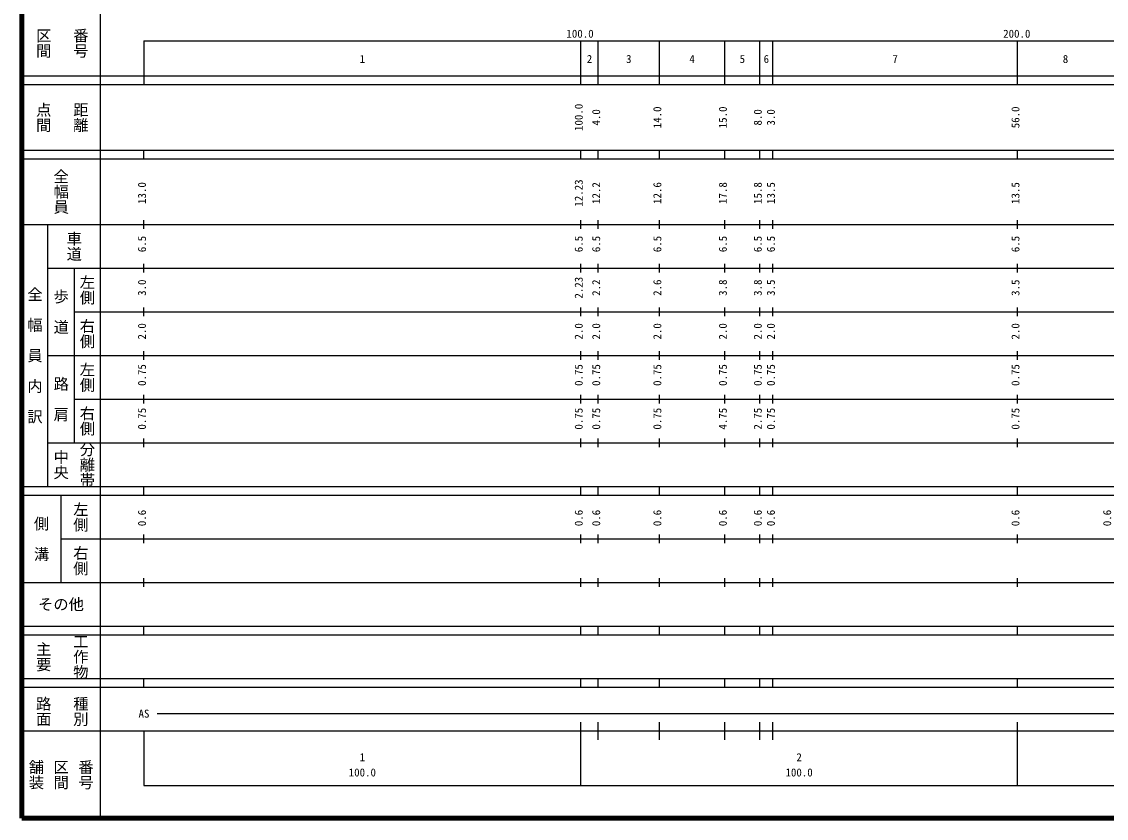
# Model space of a CAD drawing. Units: millimetres on the paper, enlarged 1000 times. Extents: x 40000 to 680000, y 20000 to 380000.
# Drawn here: x 40000 to 288342, y 20000 to 202409 of the extents above; entities that cross this region are included whole.
import ezdxf
from ezdxf.enums import TextEntityAlignment as Align

# ---------------------------------------------------------------- set-up
doc = ezdxf.new("R2010")
doc.units = ezdxf.units.MM
doc.header["$LTSCALE"] = 1000
doc.layers.add('M-TTL', color=2, linetype='Continuous', lineweight=140)
doc.layers.add('M-TTL-BAND', color=7, linetype='Continuous', lineweight=25)
doc.styles.add('@ＭＳ ゴシック', font='')
doc.styles.add('ＭＳ ゴシック', font='')
doc.styles.get('@ＭＳ ゴシック').set_extended_font_data('@MS Gothic')
doc.styles.get('ＭＳ ゴシック').set_extended_font_data('MS Gothic')

msp = doc.modelspace()

# ---------------------------------------------------------------- linework, layer by layer
at = {"layer": 'M-TTL'}
for p, q in [((40000, 380000), (40000, 20000)), ((40000, 20000), (680000, 20000))]:
    msp.add_line(p, q, dxfattribs=at)
at = {"layer": 'M-TTL-BAND'}
for p, q in [((58000, 370000), (58000, 20000)), ((68000, 198000), (579000, 198000)), ((68000, 198000), (68000, 188000)), ((168000, 188000), (168000, 198000)), ((172000, 188000), (172000, 198000)), ((186000, 188000), (186000, 198000)), ((201000, 188000), (201000, 198000)), ((209000, 188000), (209000, 198000)), ((212000, 188000), (212000, 198000)), ((268000, 188000), (268000, 198000)), ((40000, 190000), (579000, 190000)), ((40000, 188000), (579000, 188000)), ((40000, 173000), (579000, 173000)), ((68000, 171000), (68000, 173000)), ((168000, 171000), (168000, 173000)), ((172000, 171000), (172000, 173000)), ((186000, 171000), (186000, 173000)), ((201000, 171000), (201000, 173000)), ((209000, 171000), (209000, 173000)), ((212000, 171000), (212000, 173000)), ((268000, 171000), (268000, 173000)), ((40000, 171000), (579000, 171000)), ((68000, 155000), (68000, 157000)), ((168000, 155000), (168000, 157000)), ((172000, 155000), (172000, 157000)), ((186000, 155000), (186000, 157000)), ((201000, 155000), (201000, 157000)), ((209000, 155000), (209000, 157000)), ((212000, 155000), (212000, 157000)), ((268000, 155000), (268000, 157000)), ((40000, 156000), (579000, 156000)), ((46000, 96000), (46000, 156000)), ((68000, 145000), (68000, 147000)), ((168000, 145000), (168000, 147000)), ((172000, 145000), (172000, 147000)), ((186000, 145000), (186000, 147000)), ((201000, 145000), (201000, 147000)), ((209000, 145000), (209000, 147000)), ((212000, 145000), (212000, 147000)), ((268000, 145000), (268000, 147000)), ((46000, 146000), (579000, 146000)), ((52000, 146000), (52000, 106000)), ((68000, 135000), (68000, 137000)), ((168000, 135000), (168000, 137000)), ((172000, 135000), (172000, 137000)), ((186000, 135000), (186000, 137000)), ((201000, 135000), (201000, 137000)), ((209000, 135000), (209000, 137000)), ((212000, 135000), (212000, 137000)), ((268000, 135000), (268000, 137000)), ((52000, 136000), (579000, 136000)), ((68000, 125000), (68000, 127000)), ((168000, 125000), (168000, 127000)), ((172000, 125000), (172000, 127000)), ((186000, 125000), (186000, 127000)), ((201000, 125000), (201000, 127000)), ((209000, 125000), (209000, 127000)), ((212000, 125000), (212000, 127000)), ((268000, 125000), (268000, 127000)), ((46000, 126000), (579000, 126000)), ((68000, 115000), (68000, 117000)), ((168000, 115000), (168000, 117000)), ((172000, 115000), (172000, 117000)), ((186000, 115000), (186000, 117000)), ((201000, 115000), (201000, 117000)), ((209000, 115000), (209000, 117000)), ((212000, 115000), (212000, 117000)), ((268000, 115000), (268000, 117000)), ((52000, 116000), (579000, 116000)), ((68000, 105000), (68000, 107000)), ((168000, 105000), (168000, 107000)), ((172000, 105000), (172000, 107000)), ((186000, 105000), (186000, 107000)), ((201000, 105000), (201000, 107000)), ((209000, 105000), (209000, 107000)), ((212000, 105000), (212000, 107000)), ((268000, 105000), (268000, 107000)), ((46000, 106000), (579000, 106000)), ((40000, 96000), (579000, 96000)), ((68000, 94000), (68000, 96000)), ((168000, 94000), (168000, 96000)), ((172000, 94000), (172000, 96000)), ((186000, 94000), (186000, 96000)), ((201000, 94000), (201000, 96000)), ((209000, 94000), (209000, 96000)), ((212000, 94000), (212000, 96000)), ((268000, 94000), (268000, 96000)), ((40000, 94000), (579000, 94000)), ((49000, 94000), (49000, 74000)), ((68000, 83000), (68000, 85000)), ((168000, 83000), (168000, 85000)), ((172000, 83000), (172000, 85000)), ((186000, 83000), (186000, 85000)), ((201000, 83000), (201000, 85000)), ((209000, 83000), (209000, 85000)), ((212000, 83000), (212000, 85000)), ((268000, 83000), (268000, 85000)), ((49000, 84000), (579000, 84000)), ((68000, 73000), (68000, 75000)), ((168000, 73000), (168000, 75000)), ((172000, 73000), (172000, 75000)), ((186000, 73000), (186000, 75000)), ((201000, 73000), (201000, 75000)), ((209000, 73000), (209000, 75000)), ((212000, 73000), (212000, 75000)), ((268000, 73000), (268000, 75000)), ((40000, 74000), (579000, 74000)), ((40000, 64000), (579000, 64000)), ((68000, 62000), (68000, 64000)), ((168000, 62000), (168000, 64000)), ((172000, 62000), (172000, 64000)), ((186000, 62000), (186000, 64000)), ((201000, 62000), (201000, 64000)), ((209000, 62000), (209000, 64000)), ((212000, 62000), (212000, 64000)), ((268000, 62000), (268000, 64000)), ((40000, 62000), (579000, 62000)), ((40000, 52000), (579000, 52000)), ((40000, 50000), (579000, 50000)), ((68000, 50000), (68000, 52000)), ((168000, 50000), (168000, 52000)), ((172000, 50000), (172000, 52000)), ((186000, 50000), (186000, 52000)), ((201000, 50000), (201000, 52000)), ((209000, 50000), (209000, 52000)), ((212000, 50000), (212000, 52000)), ((268000, 50000), (268000, 52000)), ((71000, 44000), (565000, 44000)), ((40000, 40000), (579000, 40000)), ((68000, 40000), (68000, 27500)), ((168000, 27500), (168000, 42000)), ((172000, 38000), (172000, 42000)), ((186000, 38000), (186000, 42000)), ((201000, 38000), (201000, 42000)), ((209000, 38000), (209000, 42000)), ((212000, 38000), (212000, 42000)), ((268000, 27500), (268000, 42000)), ((68000, 27500), (579000, 27500))]:
    msp.add_line(p, q, dxfattribs=at)

# ---------------------------------------------------------------- texts
at = {"layer": 'M-TTL-BAND', "style": '@ＭＳ ゴシック'}
for s, p in [('区間', (45000, 197500)), ('番号', (53500, 197500)), ('点間', (45000, 180500)), ('距離', (53500, 180500)), ('全幅員', (49000, 163500)), ('車道', (52000, 151000)), ('左側', (55000, 141000)), ('全\u3000幅\u3000員\u3000内\u3000訳', (43000, 126000)), ('歩\u3000道', (49000, 136000)), ('右側', (55000, 131000)), ('左側', (55000, 121000)), ('路\u3000肩', (49000, 116000)), ('右側', (55000, 111000)), ('中央', (49000, 101000)), ('分離帯', (55000, 101000)), ('左側', (53500, 89000)), ('側\u3000溝', (44500, 84000)), ('右側', (53500, 79000)), ('主要', (45000, 57000)), ('工作物', (53500, 57000)), ('路面', (45000, 44500)), ('種別', (53500, 44500)), ('舗装', (43333, 30000)), ('区間', (49000, 30000)), ('番号', (54667, 30000))]:
    msp.add_text(s, height=2566, rotation=270, dxfattribs=at).set_placement(p, align=Align.MIDDLE_CENTER)
at = {"layer": 'M-TTL-BAND', "style": 'ＭＳ ゴシック'}
for s, p in [('100.0', (167844, 198195)), ('200.0', (267844, 198195)), ('1', (118000, 192405)), ('2', (170000, 192405)), ('3', (179000, 192405)), ('4', (193500, 192405)), ('5', (205000, 192405)), ('6', (210500, 192405)), ('7', (240000, 192405)), ('8', (279000, 192405)), ('AS', (68000, 42500)), ('1', (118000, 32523)), ('2', (218000, 32523)), ('100.0', (118000, 29033)), ('100.0', (218000, 29033))]:
    msp.add_text(s, height=1833, dxfattribs=at).set_placement(p, align=Align.BOTTOM_CENTER)
for s, p in [('100.0', (169000, 180500)), ('4.0', (173000, 180500)), ('14.0', (187000, 180500)), ('15.0', (202000, 180500)), ('8.0', (210000, 180500)), ('3.0', (213000, 180500)), ('56.0', (269000, 180500)), ('13.0', (69000, 163174)), ('12.23', (169000, 163174)), ('12.2', (173000, 163174)), ('12.6', (187000, 163174)), ('17.8', (202000, 163174)), ('15.8', (210000, 163174)), ('13.5', (213000, 163174)), ('13.5', (269000, 163174)), ('6.5', (69000, 151500)), ('6.5', (169000, 151500)), ('6.5', (173000, 151500)), ('6.5', (187000, 151500)), ('6.5', (202000, 151500)), ('6.5', (210000, 151500)), ('6.5', (213000, 151500)), ('6.5', (269000, 151500)), ('3.0', (69000, 141500)), ('2.23', (169000, 141500)), ('2.2', (173000, 141500)), ('2.6', (187000, 141500)), ('3.8', (202000, 141500)), ('3.8', (210000, 141500)), ('3.5', (213000, 141500)), ('3.5', (269000, 141500)), ('2.0', (69000, 131500)), ('2.0', (169000, 131500)), ('2.0', (173000, 131500)), ('2.0', (187000, 131500)), ('2.0', (202000, 131500)), ('2.0', (210000, 131500)), ('2.0', (213000, 131500)), ('2.0', (269000, 131500)), ('0.75', (69000, 121500)), ('0.75', (169000, 121500)), ('0.75', (173000, 121500)), ('0.75', (187000, 121500)), ('0.75', (202000, 121500)), ('0.75', (210000, 121500)), ('0.75', (213000, 121500)), ('0.75', (269000, 121500)), ('0.75', (69000, 111500)), ('0.75', (169000, 111500)), ('0.75', (173000, 111500)), ('0.75', (187000, 111500)), ('4.75', (202000, 111500)), ('2.75', (210000, 111500)), ('0.75', (213000, 111500)), ('0.75', (269000, 111500)), ('0.6', (69000, 88764)), ('0.6', (169000, 88764)), ('0.6', (173000, 88764)), ('0.6', (187000, 88764)), ('0.6', (202000, 88764)), ('0.6', (210000, 88764)), ('0.6', (213000, 88764)), ('0.6', (269000, 88764)), ('0.6', (290000, 88764))]:
    msp.add_text(s, height=1833, rotation=90, dxfattribs=at).set_placement(p, align=Align.BOTTOM_CENTER)
msp.add_text('その他', height=2566, dxfattribs=at).set_placement((49000, 69000), align=Align.MIDDLE_CENTER)

doc.saveas('drawing.dxf')
